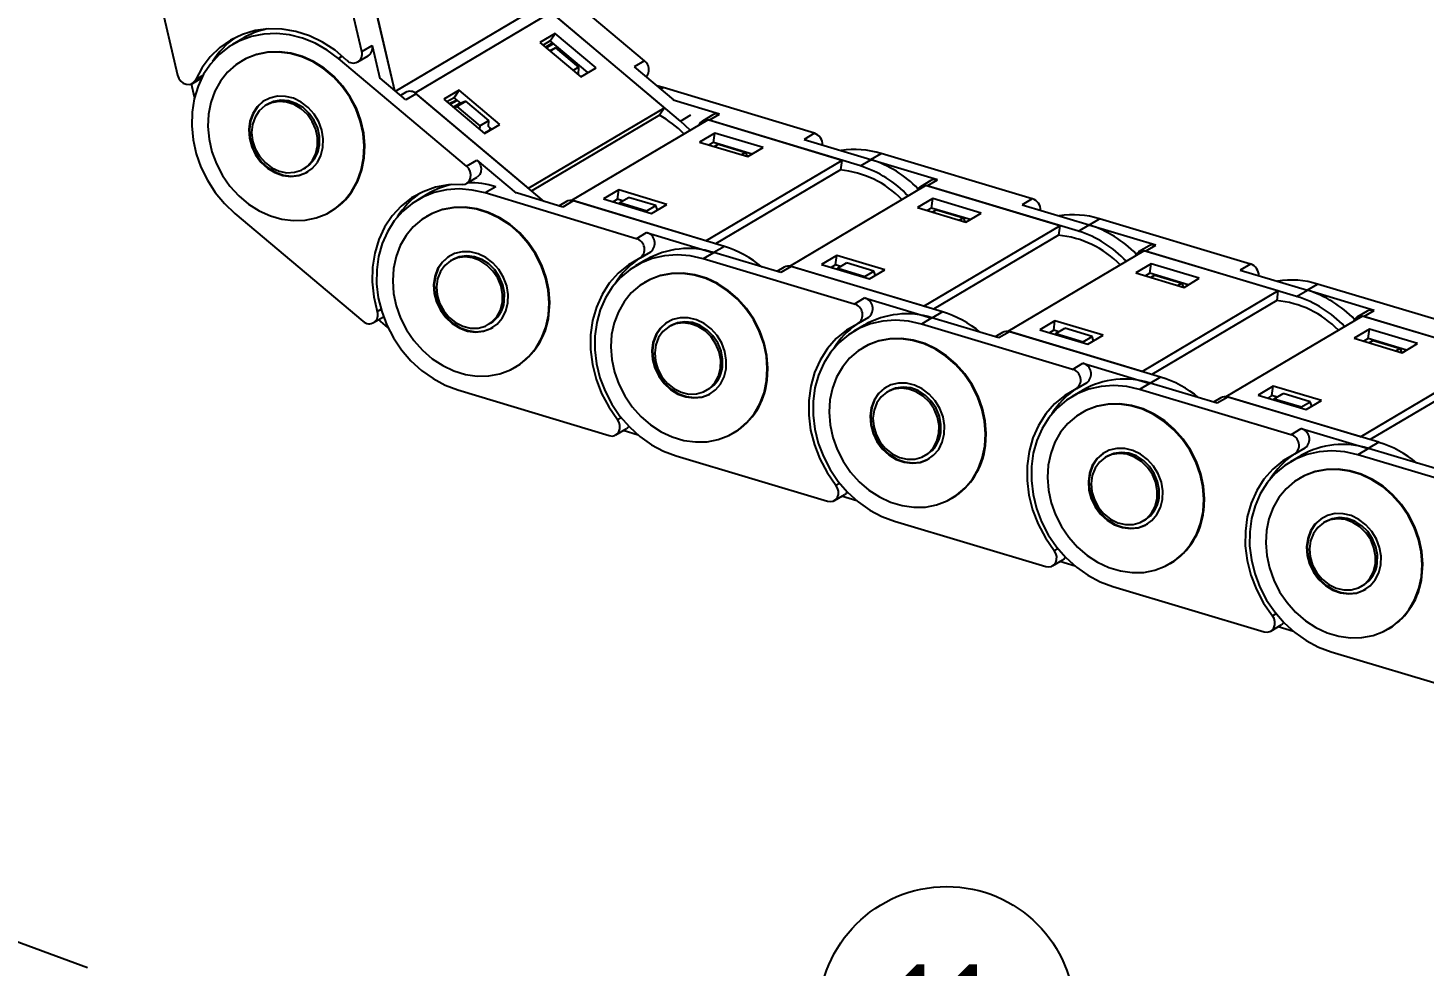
# Model space of a CAD drawing. Header units: millimetres. Extents: x 0 to 279, y 0 to 216.
# Drawn here: x 118.2 to 170.1, y 141.4 to 176.3 of the extents above; entities that cross this region are included whole.
import ezdxf

# ---------------------------------------------------------------- set-up
doc = ezdxf.new("R2010")
doc.units = ezdxf.units.MM
doc.layers.add('DIM', color=1, linetype='Continuous')
doc.styles.add('SLDTEXTSTYLE0', font='TXT', dxfattribs={"width": 0.75})

# ---------------------------------------------------------------- blocks, each defined once
blk = doc.blocks.new('SW_NOTE_5')
at = {"layer": 'DIM', "color": 0}
blk.add_circle((3.966, 2.624), 4.755, dxfattribs=at)
at = {"layer": 'DIM', "color": 0, "insert": (3.895, 4.487), "char_height": 3.5, "attachment_point": 2, "style": 'SLDTEXTSTYLE0'}
blk.add_mtext('11', dxfattribs=at)

msp = doc.modelspace()

# ---------------------------------------------------------------- linework, layer by layer
at = {"color": 7, "linetype": 'Continuous', "lineweight": 25}
for p, q in [((130.584, 175.386), (129.161, 181.466)), ((122.317, 180.581), (123.74, 174.501)), ((131.818, 173.927), (130.562, 179.291)), ((131.815, 173.93), (130.573, 179.232)), ((141.1, 175.041), (136.946, 178.535)), ((131.838, 173.91), (136.876, 176.891)), ((132.569, 173.855), (137.622, 176.844)), ((141.843, 173.294), (137.622, 176.844)), ((142.431, 172.803), (137.669, 176.808)), ((137.779, 176.06), (137.212, 175.725)), ((137.596, 175.786), (137.779, 176.06)), ((139.295, 174.785), (137.779, 176.06)), ((126.166, 175.875), (125.782, 175.648)), ((130.584, 175.386), (130.968, 175.613)), ((130.968, 175.613), (131.255, 174.388)), ((137.212, 175.725), (138.728, 174.45)), ((137.596, 175.786), (137.328, 175.627)), ((137.416, 175.553), (137.683, 175.712)), ((137.447, 175.527), (137.715, 175.685)), ((137.567, 175.426), (137.792, 175.52)), ((137.792, 175.52), (137.595, 175.403)), ((138.996, 174.608), (137.596, 175.786)), ((137.792, 175.52), (138.647, 174.8)), ((126.139, 175.045), (126.116, 175.032)), ((134.481, 171.124), (129.72, 175.129)), ((130.441, 174.997), (130.825, 175.224)), ((141.1, 175.041), (140.717, 174.814)), ((138.647, 174.8), (138.45, 174.683)), ((138.647, 174.8), (138.63, 174.532)), ((138.728, 174.45), (139.295, 174.785)), ((140.717, 174.814), (142.177, 173.585)), ((124.369, 173.685), (124.252, 174.183)), ((124.291, 174.202), (124.634, 174.405)), ((132.224, 173.586), (131.264, 174.393)), ((134.204, 173.944), (133.637, 173.609)), ((134.021, 173.67), (134.204, 173.944)), ((135.72, 172.67), (134.204, 173.944)), ((141.793, 174.044), (141.557, 174.107)), ((147.413, 172.347), (141.793, 174.044)), ((127.093, 173.432), (127.022, 173.389)), ((132.214, 173.868), (132.023, 173.755)), ((132.612, 173.816), (132.224, 173.586)), ((132.569, 173.855), (132.564, 173.851)), ((136.791, 170.304), (132.569, 173.855)), ((137.367, 169.816), (132.612, 173.816)), ((133.637, 173.609), (135.153, 172.334)), ((134.021, 173.67), (133.753, 173.512)), ((133.914, 173.481), (133.841, 173.438)), ((134.14, 173.57), (133.872, 173.411)), ((134.134, 173.575), (133.914, 173.481)), ((133.981, 173.32), (134.194, 173.446)), ((134.265, 173.465), (134.021, 173.67)), ((134.119, 173.346), (134.451, 173.543)), ((134.194, 173.446), (134.256, 173.472)), ((134.451, 173.543), (134.265, 173.465)), ((135.307, 172.823), (134.451, 173.543)), ((143.892, 173.059), (142.168, 173.58)), ((134.006, 173.299), (134.119, 173.346)), ((134.119, 173.346), (134.974, 172.627)), ((136.791, 170.304), (141.843, 173.294)), ((141.66, 173.02), (136.904, 170.206)), ((141.843, 173.294), (141.66, 173.02)), ((143.637, 173.033), (143.249, 172.803)), ((143.504, 172.829), (143.892, 173.059)), ((134.974, 172.627), (134.965, 172.492)), ((134.974, 172.627), (135.307, 172.823)), ((135.129, 172.354), (135.342, 172.481)), ((135.153, 172.334), (135.72, 172.67)), ((135.292, 172.601), (135.307, 172.823)), ((135.421, 172.493), (135.292, 172.601)), ((135.347, 172.554), (135.342, 172.481)), ((138.396, 169.855), (143.449, 172.844)), ((142.796, 172.458), (142.431, 172.803)), ((143.716, 172.357), (143.149, 172.021)), ((148.431, 171.339), (143.449, 172.844)), ((149.124, 171.132), (143.504, 172.829)), ((143.668, 172.008), (143.716, 172.357)), ((145.505, 171.816), (143.716, 172.357)), ((147.413, 172.347), (147.029, 172.12)), ((143.149, 172.021), (144.938, 171.481)), ((143.668, 172.008), (143.507, 171.913)), ((145.099, 171.576), (143.668, 172.008)), ((143.85, 171.943), (143.701, 171.855)), ((143.85, 171.943), (144.859, 171.638)), ((143.882, 171.933), (143.894, 171.94)), ((147.029, 172.12), (149.517, 171.368)), ((134.481, 171.124), (134.865, 171.351)), ((134.865, 171.351), (136.326, 170.123)), ((143.379, 168.35), (148.431, 171.339)), ((144.859, 171.638), (144.71, 171.55)), ((144.859, 171.638), (144.91, 171.489)), ((144.938, 171.481), (145.505, 171.816)), ((148.431, 171.339), (148.383, 170.991)), ((151.996, 170.619), (149.508, 171.363)), ((155.518, 169.915), (149.896, 171.597)), ((128.422, 171.023), (128.494, 171.065)), ((148.383, 170.991), (143.734, 168.24)), ((134.49, 170.488), (134.874, 170.715)), ((135.567, 170.36), (135.174, 170.128)), ((136.791, 170.304), (136.79, 170.302)), ((146.5, 167.414), (151.552, 170.404)), ((151.742, 170.592), (151.354, 170.362)), ((156.537, 168.913), (151.552, 170.404)), ((151.608, 170.389), (151.996, 170.619)), ((157.23, 168.708), (151.608, 170.389)), ((133.039, 170.094), (132.655, 169.867)), ((140.794, 168.43), (135.174, 170.128)), ((138.059, 169.607), (136.335, 170.128)), ((138.192, 169.811), (137.92, 169.649)), ((138.447, 169.837), (138.059, 169.607)), ((138.396, 169.855), (138.394, 169.849)), ((143.379, 168.35), (138.396, 169.855)), ((144.067, 168.14), (138.447, 169.837)), ((140.141, 170.241), (139.574, 169.906)), ((139.574, 169.906), (141.363, 169.365)), ((140.093, 169.893), (139.932, 169.798)), ((140.093, 169.893), (140.141, 170.241)), ((140.286, 169.834), (140.093, 169.893)), ((141.93, 169.701), (140.141, 170.241)), ((140.147, 169.733), (140.177, 169.769)), ((140.177, 169.769), (140.509, 169.966)), ((140.177, 169.769), (141.186, 169.464)), ((141.519, 169.661), (140.509, 169.966)), ((151.82, 169.918), (151.253, 169.583)), ((151.773, 169.569), (151.82, 169.918)), ((153.61, 169.383), (151.82, 169.918)), ((155.518, 169.915), (155.134, 169.688)), ((125.868, 169.367), (130.629, 165.362)), ((129.426, 169.438), (129.449, 169.451)), ((133.012, 169.264), (132.989, 169.251)), ((141.186, 169.464), (141.519, 169.661)), ((141.186, 169.464), (141.203, 169.414)), ((141.363, 169.365), (141.93, 169.701)), ((141.576, 169.491), (141.519, 169.661)), ((151.253, 169.583), (153.043, 169.047)), ((151.773, 169.569), (151.613, 169.475)), ((153.202, 169.142), (151.773, 169.569)), ((151.954, 169.505), (151.806, 169.417)), ((151.954, 169.505), (152.964, 169.203)), ((151.988, 169.495), (151.999, 169.502)), ((153.043, 169.047), (153.61, 169.383)), ((155.134, 169.688), (157.627, 168.943)), ((151.484, 165.923), (156.537, 168.913)), ((152.964, 169.203), (152.816, 169.115)), ((152.964, 169.203), (153.014, 169.056)), ((156.537, 168.913), (156.489, 168.564)), ((157.23, 168.708), (157.627, 168.943)), ((157.618, 168.937), (158.011, 169.17)), ((160.111, 168.192), (157.618, 168.937)), ((163.633, 167.488), (158.011, 169.17)), ((140.794, 168.43), (141.178, 168.657)), ((141.178, 168.657), (143.665, 167.906)), ((143.379, 168.35), (143.379, 168.348)), ((156.489, 168.564), (151.842, 165.814)), ((159.723, 167.962), (160.111, 168.192)), ((140.947, 167.715), (141.33, 167.942)), ((148.899, 165.999), (143.277, 167.68)), ((146.163, 167.167), (143.674, 167.911)), ((148.245, 167.803), (147.678, 167.467)), ((148.198, 167.454), (148.245, 167.803)), ((150.035, 167.267), (148.245, 167.803)), ((154.615, 164.987), (159.667, 167.977)), ((159.857, 168.165), (159.469, 167.935)), ((164.652, 166.486), (159.667, 167.977)), ((165.345, 166.28), (159.723, 167.962)), ((133.967, 167.651), (133.895, 167.609)), ((141.151, 167.644), (140.767, 167.417)), ((146.297, 167.37), (146.024, 167.209)), ((146.551, 167.397), (146.163, 167.167)), ((146.5, 167.414), (146.497, 167.409)), ((151.484, 165.923), (146.5, 167.414)), ((152.173, 165.715), (146.551, 167.397)), ((147.678, 167.467), (149.468, 166.932)), ((148.198, 167.454), (148.038, 167.36)), ((148.39, 167.396), (148.198, 167.454)), ((148.252, 167.296), (148.281, 167.332)), ((148.281, 167.332), (148.613, 167.528)), ((148.281, 167.332), (149.291, 167.03)), ((149.623, 167.226), (148.613, 167.528)), ((149.291, 167.03), (149.623, 167.226)), ((149.468, 166.932), (150.035, 167.267)), ((149.681, 167.058), (149.623, 167.226)), ((159.935, 167.491), (159.369, 167.156)), ((159.369, 167.156), (161.158, 166.62)), ((159.888, 167.142), (159.935, 167.491)), ((161.725, 166.956), (159.935, 167.491)), ((163.633, 167.488), (163.25, 167.261)), ((163.25, 167.261), (165.743, 166.515)), ((141.124, 166.814), (141.102, 166.801)), ((149.291, 167.03), (149.308, 166.98)), ((159.888, 167.142), (159.729, 167.048)), ((161.318, 166.715), (159.888, 167.142)), ((160.069, 167.078), (159.921, 166.99)), ((160.069, 167.078), (161.079, 166.776)), ((160.103, 167.068), (160.114, 167.074)), ((161.079, 166.776), (160.931, 166.688)), ((161.079, 166.776), (161.13, 166.629)), ((161.158, 166.62), (161.725, 166.956)), ((165.734, 166.51), (166.126, 166.743)), ((171.749, 165.061), (166.126, 166.743)), ((148.899, 165.999), (149.283, 166.226)), ((149.283, 166.226), (151.776, 165.48)), ((159.6, 163.496), (164.652, 166.486)), ((164.605, 166.137), (159.957, 163.387)), ((164.652, 166.486), (164.605, 166.137)), ((165.345, 166.28), (165.743, 166.515)), ((168.227, 165.765), (165.734, 166.51)), ((151.484, 165.923), (151.484, 165.921)), ((152.173, 165.715), (151.776, 165.48)), ((167.973, 165.738), (167.584, 165.508)), ((167.838, 165.535), (168.227, 165.765)), ((131.028, 165.31), (131.393, 165.526)), ((131.556, 165.132), (131.214, 165.42)), ((135.296, 165.242), (135.367, 165.284)), ((142.079, 165.2), (142.007, 165.158)), ((149.267, 165.217), (148.883, 164.989)), ((149.052, 165.284), (149.436, 165.511)), ((151.785, 165.486), (151.392, 165.253)), ((157.014, 163.572), (151.392, 165.253)), ((154.278, 164.74), (151.785, 165.486)), ((156.36, 165.375), (155.794, 165.04)), ((156.313, 165.027), (156.36, 165.375)), ((158.15, 164.84), (156.36, 165.375)), ((156.396, 164.904), (156.729, 165.101)), ((157.739, 164.799), (156.729, 165.101)), ((162.73, 162.56), (167.783, 165.549)), ((172.767, 164.059), (167.783, 165.549)), ((173.461, 163.853), (167.838, 165.535)), ((154.412, 164.943), (154.139, 164.781)), ((154.666, 164.97), (154.278, 164.74)), ((154.615, 164.987), (154.613, 164.981)), ((159.6, 163.496), (154.615, 164.987)), ((160.289, 163.288), (154.666, 164.97)), ((155.794, 165.04), (157.583, 164.505)), ((156.313, 165.027), (156.154, 164.932)), ((156.506, 164.969), (156.313, 165.027)), ((156.368, 164.868), (156.396, 164.904)), ((156.396, 164.904), (157.406, 164.602)), ((157.406, 164.602), (157.739, 164.799)), ((157.406, 164.602), (157.423, 164.553)), ((157.583, 164.505), (158.15, 164.84)), ((157.796, 164.631), (157.739, 164.799)), ((168.051, 165.064), (167.484, 164.728)), ((167.484, 164.728), (169.274, 164.193)), ((168.003, 164.715), (167.844, 164.621)), ((168.003, 164.715), (168.051, 165.064)), ((169.433, 164.287), (168.003, 164.715)), ((168.185, 164.651), (168.036, 164.563)), ((169.84, 164.529), (168.051, 165.064)), ((168.185, 164.651), (169.195, 164.349)), ((168.219, 164.641), (168.23, 164.647)), ((149.239, 164.387), (149.217, 164.374)), ((167.715, 161.069), (172.767, 164.059)), ((169.195, 164.349), (169.046, 164.261)), ((169.195, 164.349), (169.245, 164.202)), ((169.274, 164.193), (169.84, 164.529)), ((136.3, 163.657), (136.322, 163.67)), ((157.014, 163.572), (157.398, 163.799)), ((157.398, 163.799), (159.891, 163.053)), ((172.72, 163.71), (168.073, 160.96)), ((157.168, 162.856), (157.552, 163.084)), ((159.9, 163.058), (159.507, 162.826)), ((159.6, 163.496), (159.599, 163.494)), ((160.289, 163.288), (159.891, 163.053)), ((162.393, 162.313), (159.9, 163.058)), ((134.159, 162.807), (139.78, 161.11)), ((143.408, 162.792), (143.479, 162.834)), ((150.194, 162.773), (150.123, 162.731)), ((157.382, 162.789), (156.998, 162.562)), ((165.13, 161.144), (159.507, 162.826)), ((162.527, 162.516), (162.254, 162.354)), ((162.782, 162.543), (162.393, 162.313)), ((162.73, 162.56), (162.728, 162.554)), ((167.715, 161.069), (162.73, 162.56)), ((168.404, 160.861), (162.782, 162.543)), ((164.476, 162.948), (163.909, 162.613)), ((163.909, 162.613), (165.699, 162.078)), ((164.428, 162.6), (164.269, 162.505)), ((164.428, 162.6), (164.476, 162.948)), ((164.621, 162.542), (164.428, 162.6)), ((166.265, 162.413), (164.476, 162.948)), ((164.512, 162.477), (164.844, 162.674)), ((165.854, 162.372), (164.844, 162.674)), ((164.483, 162.441), (164.512, 162.477)), ((164.512, 162.477), (165.522, 162.175)), ((165.522, 162.175), (165.854, 162.372)), ((165.522, 162.175), (165.539, 162.125)), ((165.699, 162.078), (166.265, 162.413)), ((165.912, 162.204), (165.854, 162.372)), ((157.355, 161.96), (157.332, 161.947)), ((140.035, 161.136), (140.418, 161.363)), ((140.867, 161.124), (140.303, 161.295)), ((144.412, 161.207), (144.434, 161.22)), ((165.13, 161.144), (165.514, 161.372)), ((165.514, 161.372), (168.007, 160.626)), ((167.715, 161.069), (167.715, 161.067)), ((151.523, 160.364), (151.595, 160.407)), ((165.283, 160.429), (165.667, 160.656)), ((168.016, 160.631), (167.623, 160.399)), ((168.404, 160.861), (168.007, 160.626)), ((170.509, 159.886), (168.016, 160.631)), ((142.281, 160.354), (147.903, 158.672)), ((158.309, 160.346), (158.238, 160.304)), ((165.497, 160.362), (165.113, 160.135)), ((173.245, 158.717), (167.623, 160.399)), ((165.47, 159.533), (165.448, 159.519)), ((148.158, 158.699), (148.541, 158.926)), ((148.993, 158.689), (148.426, 158.858)), ((152.527, 158.78), (152.549, 158.793)), ((150.396, 157.927), (156.019, 156.245)), ((159.638, 157.937), (159.71, 157.979)), ((166.425, 157.919), (166.353, 157.877)), ((156.273, 156.272), (156.657, 156.499)), ((157.108, 156.261), (156.541, 156.431)), ((160.642, 156.353), (160.665, 156.366)), ((158.512, 155.5), (164.134, 153.818)), ((167.754, 155.51), (167.825, 155.552)), ((164.388, 153.845), (164.772, 154.072)), ((165.223, 153.834), (164.657, 154.004)), ((168.758, 153.925), (168.78, 153.939)), ((166.627, 153.072), (172.249, 151.391)), ((120.39, 141.334), (115.325, 143.187))]:
    msp.add_line(p, q, dxfattribs=at)
at = {"color": 8, "linetype": 'Continuous', "lineweight": 25}
for p, q in [((129.862, 175.214), (129.72, 175.129)), ((124.414, 174.343), (124.686, 174.504)), ((141.698, 173.988), (141.793, 174.044)), ((142.431, 172.803), (142.819, 173.033)), ((149.124, 171.132), (149.513, 171.362)), ((149.512, 171.37), (149.896, 171.597)), ((143.661, 167.907), (143.277, 167.68)), ((144.067, 168.14), (143.679, 167.91)), ((131.164, 165.726), (131.302, 165.808)), ((140.091, 161.704), (140.225, 161.784)), ((148.214, 159.268), (148.348, 159.348)), ((156.329, 156.841), (156.463, 156.92)), ((164.444, 154.414), (164.578, 154.493))]:
    msp.add_line(p, q, dxfattribs=at)
at = {"color": 7, "linetype": 'Continuous', "lineweight": 25, "flags": 128}
for points in [[(129.72, 175.129), (129.298, 175.442), (128.849, 175.695), (128.379, 175.884), (127.899, 176.005), (127.417, 176.056), (126.942, 176.036), (126.483, 175.946), (126.048, 175.787), (125.646, 175.562), (125.284, 175.275), (124.968, 174.932), (124.705, 174.539), (124.5, 174.103), (124.356, 173.632), (124.276, 173.136), (124.262, 172.623), (124.313, 172.104), (124.429, 171.586), (124.608, 171.082), (124.846, 170.599), (125.139, 170.147), (125.482, 169.733), (125.868, 169.367)], [(130.022, 175.068), (129.593, 175.43), (129.13, 175.73), (128.642, 175.964), (128.137, 176.127), (127.625, 176.215), (127.117, 176.227), (126.622, 176.163), (126.149, 176.024), (125.708, 175.813), (125.306, 175.533), (124.953, 175.19), (124.653, 174.791), (124.414, 174.343)], [(130.21, 170.184), (130.419, 170.56), (130.569, 170.974), (130.656, 171.416), (130.679, 171.876), (130.637, 172.344), (130.531, 172.809), (130.363, 173.262), (130.137, 173.692), (129.859, 174.09), (129.534, 174.446), (129.169, 174.752), (128.774, 175.002), (128.356, 175.191), (127.924, 175.313), (127.49, 175.367), (127.062, 175.351), (126.649, 175.265), (126.262, 175.111), (125.908, 174.894), (125.596, 174.616), (125.333, 174.286), (125.124, 173.91), (124.974, 173.496), (124.887, 173.054), (124.864, 172.594), (124.906, 172.126), (125.012, 171.66), (125.18, 171.208), (125.405, 170.778), (125.684, 170.38), (126.009, 170.024), (126.373, 169.718), (126.769, 169.468), (127.187, 169.279), (127.618, 169.157), (128.053, 169.103), (128.481, 169.119), (128.893, 169.205), (129.281, 169.359), (129.635, 169.576), (129.947, 169.854), (130.21, 170.184)], [(130.232, 170.197), (130.441, 170.573), (130.591, 170.987), (130.678, 171.429), (130.701, 171.889), (130.659, 172.357), (130.553, 172.823), (130.385, 173.276), (130.16, 173.705), (129.881, 174.103), (129.556, 174.459), (129.192, 174.765), (128.796, 175.016), (128.378, 175.204), (127.947, 175.327), (127.512, 175.38), (127.084, 175.364), (126.671, 175.278), (126.284, 175.125), (126.139, 175.045)], [(123.74, 174.501), (123.784, 174.387), (123.857, 174.288), (123.951, 174.213), (124.058, 174.17), (124.168, 174.162), (124.27, 174.191), (124.355, 174.253), (124.414, 174.343)], [(128.934, 171.257), (129.07, 171.523), (129.144, 171.822), (129.155, 172.14), (129.1, 172.463), (128.984, 172.776), (128.811, 173.063), (128.589, 173.311), (128.329, 173.509), (128.043, 173.647), (127.744, 173.72), (127.447, 173.723), (127.164, 173.656), (126.911, 173.523), (126.697, 173.33), (126.533, 173.085), (126.428, 172.801), (126.385, 172.49), (126.407, 172.168), (126.493, 171.848), (126.639, 171.547), (126.837, 171.278), (127.08, 171.053), (127.354, 170.884), (127.648, 170.778), (127.948, 170.74), (128.24, 170.772), (128.51, 170.872), (128.745, 171.037), (128.934, 171.257)], [(127.004, 173.582), (126.933, 173.536), (126.719, 173.343), (126.556, 173.098), (126.45, 172.814), (126.407, 172.503), (126.43, 172.181), (126.515, 171.861), (126.661, 171.56), (126.86, 171.291), (127.102, 171.066), (127.377, 170.897), (127.671, 170.791), (127.971, 170.753), (128.262, 170.785), (128.532, 170.886), (128.583, 170.914)], [(128.754, 171.338), (128.881, 171.593), (128.945, 171.881), (128.944, 172.186), (128.876, 172.492), (128.747, 172.783), (128.562, 173.043), (128.332, 173.258), (128.069, 173.416), (127.787, 173.508), (127.502, 173.531), (127.229, 173.482), (126.982, 173.364), (126.775, 173.184), (126.62, 172.951), (126.523, 172.678), (126.492, 172.38), (126.527, 172.072), (126.626, 171.771), (126.784, 171.494), (126.993, 171.255), (127.241, 171.068), (127.515, 170.941), (127.801, 170.883), (128.082, 170.897), (128.343, 170.98), (128.572, 171.13), (128.754, 171.338)], [(128.825, 171.38), (128.952, 171.635), (129.017, 171.923), (129.015, 172.228), (128.948, 172.534), (128.818, 172.825), (128.633, 173.085), (128.403, 173.3), (128.14, 173.458), (127.858, 173.551), (127.573, 173.573), (127.3, 173.524), (127.093, 173.432)], [(128.494, 171.065), (128.643, 171.173), (128.825, 171.38)], [(134.865, 171.351), (134.947, 171.261), (135.003, 171.151), (135.027, 171.033), (135.018, 170.917), (134.975, 170.815), (134.904, 170.736), (134.874, 170.715)], [(134.32, 170.447), (134.427, 170.46), (134.52, 170.509), (134.592, 170.588), (134.634, 170.69), (134.644, 170.806), (134.619, 170.924), (134.564, 171.034), (134.481, 171.124)], [(134.32, 170.447), (133.815, 170.433), (133.327, 170.342), (132.864, 170.177), (132.436, 169.942), (132.05, 169.639), (131.715, 169.276), (131.436, 168.859), (131.219, 168.396), (131.068, 167.896), (130.986, 167.369), (130.975, 166.825), (131.035, 166.273), (131.164, 165.726)], [(135.174, 170.128), (134.693, 170.238), (134.212, 170.277), (133.739, 170.246), (133.283, 170.144), (132.853, 169.974), (132.457, 169.738), (132.102, 169.441), (131.794, 169.09), (131.541, 168.689), (131.345, 168.247), (131.211, 167.771), (131.142, 167.272), (131.139, 166.757), (131.201, 166.237), (131.327, 165.722), (131.516, 165.22), (131.764, 164.741), (132.066, 164.295), (132.416, 163.889), (132.808, 163.531), (133.235, 163.228), (133.688, 162.985), (134.159, 162.807)], [(137.523, 165.585), (137.553, 166.043), (137.518, 166.511), (137.419, 166.978), (137.258, 167.432), (137.038, 167.865), (136.765, 168.267), (136.445, 168.628), (136.085, 168.94), (135.692, 169.197), (135.276, 169.392), (134.846, 169.522), (134.411, 169.584), (133.982, 169.575), (133.567, 169.497), (133.176, 169.351), (132.819, 169.14), (132.502, 168.869), (132.232, 168.544), (132.017, 168.173), (131.861, 167.763), (131.766, 167.324), (131.736, 166.865), (131.771, 166.397), (131.87, 165.931), (132.031, 165.476), (132.251, 165.043), (132.524, 164.642), (132.844, 164.281), (133.204, 163.968), (133.597, 163.712), (134.013, 163.516), (134.443, 163.386), (134.878, 163.325), (135.307, 163.333), (135.722, 163.411), (136.113, 163.558), (136.47, 163.768), (136.787, 164.039), (137.057, 164.364), (137.272, 164.736), (137.428, 165.146), (137.523, 165.585)], [(137.545, 165.598), (137.575, 166.057), (137.54, 166.524), (137.441, 166.991), (137.28, 167.446), (137.061, 167.879), (136.788, 168.28), (136.467, 168.641), (136.107, 168.953), (135.714, 169.21), (135.298, 169.406), (134.868, 169.536), (134.433, 169.597), (134.004, 169.589), (133.589, 169.51), (133.199, 169.364), (133.012, 169.264)], [(136.017, 166.04), (136.028, 166.358), (135.974, 166.681), (135.858, 166.993), (135.685, 167.281), (135.463, 167.529), (135.204, 167.727), (134.918, 167.866), (134.619, 167.939), (134.321, 167.942), (134.039, 167.876), (133.785, 167.743), (133.571, 167.55), (133.407, 167.306), (133.301, 167.022), (133.258, 166.711), (133.28, 166.389), (133.366, 166.069), (133.511, 165.767), (133.709, 165.498), (133.951, 165.273), (134.226, 165.104), (134.52, 164.998), (134.82, 164.959), (135.112, 164.991), (135.381, 165.091), (135.617, 165.255), (135.807, 165.475), (135.942, 165.741), (136.017, 166.04)], [(133.877, 167.801), (133.807, 167.756), (133.593, 167.563), (133.43, 167.319), (133.324, 167.035), (133.281, 166.724), (133.302, 166.402), (133.388, 166.082), (133.533, 165.781), (133.732, 165.511), (133.974, 165.287), (134.248, 165.117), (134.542, 165.011), (134.842, 164.973), (135.134, 165.004), (135.404, 165.104), (135.456, 165.133)], [(135.813, 166.057), (135.821, 166.361), (135.763, 166.668), (135.642, 166.962), (135.464, 167.228), (135.24, 167.449), (134.981, 167.616), (134.701, 167.719), (134.415, 167.751), (134.14, 167.713), (133.888, 167.604), (133.675, 167.433), (133.512, 167.207), (133.406, 166.938), (133.365, 166.643), (133.391, 166.335), (133.481, 166.032), (133.631, 165.751), (133.834, 165.506), (134.077, 165.31), (134.348, 165.175), (134.633, 165.107), (134.916, 165.11), (135.181, 165.184), (135.415, 165.324), (135.604, 165.525), (135.74, 165.773), (135.813, 166.057)], [(135.885, 166.1), (135.892, 166.403), (135.834, 166.711), (135.713, 167.005), (135.536, 167.27), (135.311, 167.492), (135.052, 167.658), (134.772, 167.761), (134.487, 167.794), (134.211, 167.755), (133.967, 167.651)], [(140.923, 167.703), (140.499, 167.458), (140.119, 167.148), (139.79, 166.778), (139.519, 166.356), (139.31, 165.888), (139.167, 165.384), (139.093, 164.854), (139.091, 164.309), (139.159, 163.757), (139.296, 163.211), (139.5, 162.68), (139.767, 162.174), (140.091, 161.704)], [(143.277, 167.68), (142.796, 167.789), (142.314, 167.827), (141.841, 167.794), (141.386, 167.691), (140.957, 167.519), (140.561, 167.282), (140.207, 166.985), (139.901, 166.632), (139.648, 166.23), (139.454, 165.787), (139.322, 165.311), (139.254, 164.811), (139.251, 164.297), (139.315, 163.777), (139.443, 163.261), (139.633, 162.76), (139.882, 162.282), (140.184, 161.836), (140.535, 161.431), (140.928, 161.074), (141.355, 160.772), (141.809, 160.531), (142.281, 160.354)], [(145.636, 163.143), (145.665, 163.602), (145.629, 164.069), (145.529, 164.536), (145.366, 164.99), (145.146, 165.423), (144.872, 165.823), (144.551, 166.184), (144.19, 166.495), (143.797, 166.751), (143.38, 166.945), (142.95, 167.074), (142.515, 167.134), (142.086, 167.124), (141.672, 167.045), (141.282, 166.897), (140.925, 166.685), (140.608, 166.413), (140.34, 166.088), (140.126, 165.715), (139.971, 165.305), (139.877, 164.865), (139.848, 164.406), (139.885, 163.938), (139.985, 163.472), (140.147, 163.018), (140.367, 162.585), (140.641, 162.184), (140.962, 161.824), (141.323, 161.513), (141.717, 161.257), (142.133, 161.063), (142.563, 160.934), (142.998, 160.874), (143.427, 160.884), (143.842, 160.963), (144.232, 161.111), (144.589, 161.323), (144.905, 161.595), (145.173, 161.92), (145.387, 162.293), (145.543, 162.703), (145.636, 163.143)], [(145.658, 163.156), (145.687, 163.615), (145.651, 164.083), (145.551, 164.549), (145.389, 165.003), (145.168, 165.436), (144.894, 165.837), (144.573, 166.197), (144.212, 166.508), (143.819, 166.764), (143.403, 166.958), (142.972, 167.087), (142.538, 167.147), (142.108, 167.137), (141.694, 167.058), (141.304, 166.91), (141.124, 166.814)], [(144.13, 163.593), (144.14, 163.912), (144.085, 164.235), (143.968, 164.547), (143.795, 164.834), (143.573, 165.082), (143.312, 165.279), (143.026, 165.417), (142.727, 165.489), (142.43, 165.491), (142.148, 165.424), (141.894, 165.291), (141.681, 165.097), (141.518, 164.852), (141.413, 164.568), (141.37, 164.257), (141.393, 163.934), (141.479, 163.615), (141.625, 163.314), (141.824, 163.045), (142.067, 162.821), (142.342, 162.652), (142.636, 162.546), (142.936, 162.509), (143.227, 162.542), (143.497, 162.642), (143.732, 162.807), (143.921, 163.028), (144.056, 163.294), (144.13, 163.593)], [(141.99, 165.351), (141.916, 165.304), (141.703, 165.11), (141.54, 164.865), (141.435, 164.581), (141.393, 164.27), (141.415, 163.947), (141.502, 163.628), (141.648, 163.327), (141.847, 163.058), (142.089, 162.834), (142.364, 162.665), (142.658, 162.56), (142.958, 162.522), (143.25, 162.555), (143.519, 162.656), (143.568, 162.683)], [(143.926, 163.611), (143.933, 163.914), (143.874, 164.222), (143.752, 164.515), (143.574, 164.78), (143.349, 165.001), (143.09, 165.167), (142.81, 165.269), (142.524, 165.301), (142.249, 165.261), (141.998, 165.152), (141.785, 164.98), (141.622, 164.753), (141.518, 164.485), (141.478, 164.189), (141.504, 163.881), (141.595, 163.579), (141.746, 163.297), (141.948, 163.053), (142.192, 162.858), (142.464, 162.723), (142.748, 162.656), (143.031, 162.66), (143.296, 162.734), (143.529, 162.876), (143.718, 163.077), (143.853, 163.326), (143.926, 163.611)], [(143.997, 163.653), (144.004, 163.957), (143.945, 164.264), (143.824, 164.558), (143.645, 164.822), (143.421, 165.044), (143.161, 165.21), (142.881, 165.311), (142.596, 165.343), (142.32, 165.304), (142.079, 165.2)], [(149.029, 165.271), (148.607, 165.026), (148.228, 164.715), (147.9, 164.343), (147.629, 163.92), (147.421, 163.451), (147.28, 162.947), (147.208, 162.417), (147.207, 161.871), (147.276, 161.319), (147.415, 160.773), (147.62, 160.242), (147.888, 159.738), (148.214, 159.268)], [(151.392, 165.253), (150.911, 165.362), (150.43, 165.4), (149.957, 165.367), (149.501, 165.264), (149.072, 165.092), (148.677, 164.855), (148.322, 164.558), (148.016, 164.205), (147.764, 163.803), (147.569, 163.36), (147.437, 162.884), (147.369, 162.384), (147.367, 161.869), (147.43, 161.349), (147.558, 160.834), (147.748, 160.333), (147.997, 159.855), (148.3, 159.409), (148.651, 159.004), (149.044, 158.647), (149.471, 158.345), (149.925, 158.103), (150.396, 157.927)], [(153.751, 160.716), (153.78, 161.174), (153.744, 161.642), (153.644, 162.109), (153.482, 162.563), (153.261, 162.996), (152.987, 163.396), (152.666, 163.756), (152.305, 164.068), (151.912, 164.324), (151.496, 164.518), (151.065, 164.647), (150.631, 164.707), (150.201, 164.697), (149.787, 164.618), (149.397, 164.47), (149.04, 164.258), (148.724, 163.986), (148.456, 163.66), (148.241, 163.288), (148.086, 162.878), (147.993, 162.438), (147.964, 161.979), (148, 161.511), (148.1, 161.045), (148.262, 160.59), (148.483, 160.158), (148.757, 159.757), (149.078, 159.397), (149.439, 159.086), (149.832, 158.83), (150.248, 158.636), (150.679, 158.507), (151.113, 158.447), (151.543, 158.456), (151.957, 158.536), (152.347, 158.683), (152.704, 158.895), (153.02, 159.167), (153.288, 159.493), (153.503, 159.865), (153.658, 160.276), (153.751, 160.716)], [(153.774, 160.729), (153.803, 161.188), (153.766, 161.655), (153.666, 162.122), (153.504, 162.576), (153.284, 163.009), (153.01, 163.409), (152.689, 163.77), (152.328, 164.081), (151.934, 164.337), (151.518, 164.531), (151.088, 164.66), (150.653, 164.72), (150.224, 164.71), (149.809, 164.631), (149.419, 164.483), (149.239, 164.387)], [(152.245, 161.166), (152.255, 161.485), (152.2, 161.808), (152.083, 162.12), (151.91, 162.406), (151.688, 162.654), (151.428, 162.852), (151.141, 162.99), (150.843, 163.062), (150.545, 163.064), (150.263, 162.997), (150.009, 162.863), (149.796, 162.67), (149.633, 162.425), (149.528, 162.14), (149.486, 161.83), (149.508, 161.507), (149.595, 161.188), (149.741, 160.886), (149.94, 160.617), (150.182, 160.393), (150.457, 160.225), (150.751, 160.119), (151.051, 160.082), (151.343, 160.114), (151.612, 160.215), (151.847, 160.38), (152.036, 160.6), (152.171, 160.867), (152.245, 161.166)], [(150.105, 162.924), (150.032, 162.877), (149.818, 162.683), (149.655, 162.438), (149.55, 162.154), (149.508, 161.843), (149.531, 161.52), (149.617, 161.201), (149.763, 160.9), (149.962, 160.631), (150.205, 160.407), (150.479, 160.238), (150.774, 160.132), (151.073, 160.095), (151.365, 160.128), (151.634, 160.229), (151.684, 160.256)], [(152.041, 161.183), (152.048, 161.487), (151.989, 161.794), (151.867, 162.088), (151.689, 162.353), (151.465, 162.574), (151.205, 162.74), (150.925, 162.842), (150.64, 162.874), (150.364, 162.834), (150.113, 162.725), (149.9, 162.553), (149.737, 162.326), (149.633, 162.058), (149.593, 161.762), (149.619, 161.454), (149.71, 161.151), (149.861, 160.87), (150.064, 160.626), (150.308, 160.431), (150.579, 160.296), (150.864, 160.229), (151.146, 160.233), (151.411, 160.307), (151.645, 160.449), (151.834, 160.65), (151.968, 160.899), (152.041, 161.183)], [(152.113, 161.226), (152.12, 161.53), (152.061, 161.837), (151.939, 162.131), (151.761, 162.395), (151.536, 162.617), (151.277, 162.782), (150.996, 162.884), (150.711, 162.916), (150.435, 162.876), (150.194, 162.773)], [(157.145, 162.844), (156.722, 162.599), (156.343, 162.287), (156.015, 161.916), (155.745, 161.492), (155.537, 161.024), (155.395, 160.52), (155.323, 159.989), (155.322, 159.443), (155.391, 158.892), (155.53, 158.346), (155.735, 157.815), (156.003, 157.31), (156.329, 156.841)], [(159.507, 162.826), (159.026, 162.934), (158.545, 162.973), (158.072, 162.94), (157.617, 162.837), (157.187, 162.665), (156.792, 162.428), (156.438, 162.13), (156.132, 161.777), (155.879, 161.376), (155.685, 160.933), (155.552, 160.457), (155.484, 159.957), (155.482, 159.442), (155.545, 158.922), (155.673, 158.407), (155.864, 157.905), (156.112, 157.427), (156.415, 156.982), (156.766, 156.577), (157.159, 156.22), (157.586, 155.918), (158.04, 155.676), (158.512, 155.5)], [(161.867, 158.288), (161.896, 158.747), (161.86, 159.215), (161.759, 159.681), (161.597, 160.136), (161.377, 160.568), (161.103, 160.969), (160.782, 161.329), (160.421, 161.641), (160.027, 161.896), (159.611, 162.091), (159.181, 162.22), (158.746, 162.28), (158.317, 162.27), (157.902, 162.19), (157.512, 162.043), (157.155, 161.831), (156.839, 161.559), (156.571, 161.233), (156.357, 160.861), (156.201, 160.45), (156.108, 160.011), (156.079, 159.552), (156.115, 159.084), (156.215, 158.618), (156.378, 158.163), (156.598, 157.731), (156.872, 157.33), (157.193, 156.97), (157.554, 156.659), (157.947, 156.403), (158.364, 156.208), (158.794, 156.08), (159.229, 156.02), (159.658, 156.029), (160.072, 156.109), (160.462, 156.256), (160.819, 156.468), (161.136, 156.74), (161.404, 157.066), (161.618, 157.438), (161.773, 157.849), (161.867, 158.288)], [(161.889, 158.302), (161.918, 158.76), (161.882, 159.228), (161.782, 159.695), (161.619, 160.149), (161.399, 160.582), (161.125, 160.982), (160.804, 161.342), (160.443, 161.654), (160.05, 161.91), (159.633, 162.104), (159.203, 162.233), (158.768, 162.293), (158.339, 162.283), (157.925, 162.204), (157.535, 162.056), (157.355, 161.96)], [(139.78, 161.11), (139.89, 161.095), (139.994, 161.116), (140.083, 161.172), (140.149, 161.257), (140.184, 161.364), (140.185, 161.481), (140.154, 161.598), (140.091, 161.704)], [(140.514, 161.453), (140.467, 161.399), (140.418, 161.363)], [(160.361, 158.739), (160.37, 159.058), (160.316, 159.38), (160.199, 159.693), (160.025, 159.979), (159.803, 160.227), (159.543, 160.425), (159.257, 160.563), (158.958, 160.635), (158.661, 160.637), (158.378, 160.57), (158.125, 160.436), (157.911, 160.243), (157.748, 159.998), (157.643, 159.713), (157.601, 159.402), (157.624, 159.08), (157.71, 158.76), (157.856, 158.459), (158.055, 158.19), (158.298, 157.966), (158.572, 157.798), (158.867, 157.692), (159.166, 157.655), (159.458, 157.687), (159.727, 157.788), (159.962, 157.953), (160.152, 158.173), (160.286, 158.439), (160.361, 158.739)], [(158.22, 160.497), (158.147, 160.45), (157.934, 160.256), (157.771, 160.011), (157.666, 159.727), (157.623, 159.416), (157.646, 159.093), (157.732, 158.774), (157.878, 158.472), (158.077, 158.204), (158.32, 157.979), (158.595, 157.811), (158.889, 157.705), (159.189, 157.668), (159.48, 157.7), (159.75, 157.801), (159.799, 157.829)], [(160.156, 158.756), (160.164, 159.06), (160.105, 159.367), (159.983, 159.661), (159.805, 159.926), (159.58, 160.147), (159.32, 160.313), (159.04, 160.415), (158.755, 160.447), (158.479, 160.407), (158.228, 160.298), (158.016, 160.126), (157.853, 159.899), (157.748, 159.63), (157.708, 159.334), (157.734, 159.027), (157.825, 158.724), (157.976, 158.443), (158.179, 158.198), (158.423, 158.003), (158.694, 157.869), (158.979, 157.802), (159.262, 157.805), (159.527, 157.88), (159.76, 158.022), (159.949, 158.223), (160.084, 158.472), (160.156, 158.756)], [(160.228, 158.798), (160.235, 159.102), (160.176, 159.41), (160.054, 159.703), (159.876, 159.968), (159.651, 160.189), (159.392, 160.355), (159.112, 160.457), (158.826, 160.489), (158.551, 160.449), (158.309, 160.346)], [(165.26, 160.417), (164.837, 160.172), (164.458, 159.86), (164.13, 159.489), (163.86, 159.065), (163.652, 158.597), (163.511, 158.092), (163.439, 157.562), (163.437, 157.016), (163.507, 156.465), (163.645, 155.919), (163.85, 155.388), (164.119, 154.883), (164.444, 154.414)], [(167.623, 160.399), (167.142, 160.507), (166.66, 160.545), (166.187, 160.513), (165.732, 160.409), (165.303, 160.238), (164.907, 160.001), (164.553, 159.703), (164.247, 159.35), (163.994, 158.949), (163.8, 158.506), (163.668, 158.03), (163.6, 157.53), (163.597, 157.015), (163.661, 156.495), (163.789, 155.98), (163.979, 155.478), (164.228, 155), (164.53, 154.555), (164.881, 154.15), (165.274, 153.793), (165.701, 153.491), (166.155, 153.249), (166.627, 153.072)], [(169.982, 155.861), (170.011, 156.32), (169.975, 156.788), (169.875, 157.254), (169.712, 157.709), (169.492, 158.141), (169.218, 158.542), (168.897, 158.902), (168.536, 159.213), (168.143, 159.469), (167.726, 159.664), (167.296, 159.792), (166.861, 159.852), (166.432, 159.843), (166.018, 159.763), (165.628, 159.616), (165.271, 159.404), (164.954, 159.132), (164.686, 158.806), (164.472, 158.434), (164.317, 158.023), (164.223, 157.584), (164.194, 157.125), (164.231, 156.657), (164.331, 156.191), (164.493, 155.736), (164.713, 155.304), (164.987, 154.903), (165.308, 154.543), (165.669, 154.231), (166.063, 153.976), (166.479, 153.781), (166.909, 153.653), (167.344, 153.592), (167.773, 153.602), (168.188, 153.682), (168.578, 153.829), (168.935, 154.041), (169.251, 154.313), (169.519, 154.639), (169.733, 155.011), (169.889, 155.422), (169.982, 155.861)], [(170.004, 155.874), (170.033, 156.333), (169.997, 156.801), (169.897, 157.267), (169.735, 157.722), (169.514, 158.154), (169.24, 158.555), (168.919, 158.915), (168.558, 159.227), (168.165, 159.482), (167.749, 159.677), (167.318, 159.806), (166.884, 159.866), (166.454, 159.856), (166.04, 159.776), (165.65, 159.629), (165.47, 159.533)], [(147.903, 158.672), (148.014, 158.658), (148.118, 158.68), (148.207, 158.736), (148.272, 158.821), (148.307, 158.928), (148.308, 159.045), (148.276, 159.162), (148.214, 159.268)], [(148.637, 159.018), (148.591, 158.963), (148.541, 158.926)], [(168.476, 156.312), (168.486, 156.63), (168.431, 156.953), (168.314, 157.265), (168.141, 157.552), (167.919, 157.8), (167.658, 157.998), (167.372, 158.136), (167.073, 158.207), (166.776, 158.21), (166.494, 158.143), (166.24, 158.009), (166.027, 157.815), (165.864, 157.571), (165.759, 157.286), (165.716, 156.975), (165.739, 156.653), (165.825, 156.333), (165.971, 156.032), (166.17, 155.763), (166.413, 155.539), (166.688, 155.37), (166.982, 155.265), (167.282, 155.228), (167.573, 155.26), (167.843, 155.361), (168.078, 155.526), (168.267, 155.746), (168.402, 156.012), (168.476, 156.312)], [(166.336, 158.07), (166.262, 158.022), (166.049, 157.829), (165.886, 157.584), (165.781, 157.299), (165.739, 156.989), (165.761, 156.666), (165.848, 156.346), (165.994, 156.045), (166.193, 155.776), (166.435, 155.552), (166.71, 155.384), (167.004, 155.278), (167.304, 155.241), (167.596, 155.273), (167.865, 155.374), (167.914, 155.402)], [(168.272, 156.329), (168.279, 156.633), (168.22, 156.94), (168.098, 157.234), (167.92, 157.499), (167.695, 157.72), (167.436, 157.886), (167.156, 157.988), (166.87, 158.019), (166.595, 157.98), (166.344, 157.871), (166.131, 157.698), (165.968, 157.472), (165.864, 157.203), (165.824, 156.907), (165.85, 156.6), (165.941, 156.297), (166.092, 156.016), (166.294, 155.771), (166.538, 155.576), (166.81, 155.442), (167.094, 155.374), (167.377, 155.378), (167.642, 155.453), (167.875, 155.595), (168.064, 155.796), (168.199, 156.045), (168.272, 156.329)], [(168.343, 156.371), (168.35, 156.675), (168.291, 156.982), (168.17, 157.276), (167.991, 157.541), (167.767, 157.762), (167.507, 157.928), (167.227, 158.03), (166.942, 158.062), (166.666, 158.022), (166.425, 157.919)], [(156.019, 156.245), (156.129, 156.231), (156.233, 156.252), (156.322, 156.309), (156.387, 156.394), (156.422, 156.501), (156.424, 156.618), (156.391, 156.735), (156.329, 156.841)], [(156.753, 156.59), (156.706, 156.536), (156.657, 156.499)], [(164.134, 153.818), (164.244, 153.803), (164.349, 153.825), (164.438, 153.882), (164.503, 153.967), (164.537, 154.073), (164.539, 154.191), (164.507, 154.308), (164.444, 154.414)], [(164.868, 154.163), (164.821, 154.109), (164.772, 154.072)]]:
    msp.add_lwpolyline(points, dxfattribs=at)
at = {"color": 7, "linetype": 'Continuous', "lineweight": 25}
for centre, radius, start, end in [((127.663, 173.359), 2.928, 101.8888, 120.5522), ((127.684, 173.345), 3.131, 125.0272, 147.8478), ((130.633, 175.516), 0.349, 303.4422, 16.2426), ((130.27, 175.285), 0.33, 221.158, 17.811), ((140.857, 174.715), 0.407, 317.8968, 53.2254), ((132.376, 173.563), 0.346, 46.9358, 118.0638), ((139.74, 169.555), 3.954, 44.4013, 61.0697), ((143.794, 172.76), 0.314, 71.8425, 119.9826), ((143.407, 172.538), 0.307, 71.5318, 158.5726), ((147.273, 171.923), 0.447, 358.5304, 71.7107), ((148.925, 168.455), 3.288, 72.8329, 99.0194), ((148.272, 167.407), 4.152, 43.8505, 72.4903), ((148.043, 167.36), 3.639, 43.8445, 84.8307), ((147.885, 167.187), 4.135, 43.1954, 72.5602), ((134.535, 167.581), 2.924, 101.8781, 120.5629), ((134.572, 167.124), 3.385, 72.9166, 90.7957), ((151.511, 170.097), 0.307, 71.7037, 158.3939), ((151.899, 170.32), 0.314, 72.0064, 119.9927), ((128.208, 171.539), 2.429, 300.7251, 326.4604), ((134.551, 167.569), 3.124, 124.9999, 147.8752), ((138.349, 169.538), 0.314, 71.8425, 119.9826), ((155.379, 169.491), 0.447, 358.7898, 71.8476), ((157.041, 166.029), 3.288, 72.8305, 99.1495), ((156.389, 164.982), 4.149, 43.844, 72.6408), ((140.694, 168.037), 0.405, 304.2954, 75.7217), ((141.075, 168.262), 0.409, 308.7086, 75.3473), ((156.16, 164.934), 3.637, 43.8406, 84.9845), ((156.002, 164.763), 4.132, 43.1881, 72.7114), ((160.014, 167.893), 0.314, 72.0064, 119.9927), ((142.667, 165.116), 3.128, 125.0159, 147.8591), ((142.714, 164.939), 3.124, 72.1815, 119.8176), ((142.866, 164.272), 4.049, 50.0004, 72.7469), ((159.627, 167.67), 0.307, 71.7037, 158.3939), ((146.454, 167.098), 0.314, 72.0064, 119.9927), ((163.494, 167.064), 0.447, 358.7898, 71.8476), ((165.156, 163.602), 3.288, 72.8305, 99.1495), ((149.18, 165.83), 0.409, 308.722, 75.4723), ((164.275, 162.507), 3.637, 43.8406, 84.9845), ((164.117, 162.335), 4.132, 43.1881, 72.7114), ((164.505, 162.555), 4.149, 43.844, 72.6408), ((130.859, 165.599), 0.33, 225.9476, 22.5162), ((134.791, 166.221), 1.1, 301.5567, 353.6502), ((134.954, 165.89), 2.608, 301.6421, 353.5649), ((148.8, 165.606), 0.405, 304.4627, 75.8333), ((150.829, 162.511), 3.124, 72.1815, 119.8176), ((150.983, 161.848), 4.046, 49.9946, 72.899), ((168.13, 165.466), 0.314, 72.0064, 119.9927), ((150.783, 162.688), 3.129, 125.0186, 147.8564), ((167.742, 165.243), 0.307, 71.7037, 158.3939), ((154.569, 164.671), 0.314, 72.0064, 119.9927), ((142.903, 163.771), 1.101, 301.5691, 353.8102), ((156.915, 163.178), 0.405, 304.4627, 75.8333), ((157.296, 163.403), 0.409, 308.722, 75.4723), ((143.065, 163.441), 2.609, 301.6547, 353.7246), ((158.944, 160.084), 3.124, 72.1815, 119.8176), ((159.099, 159.421), 4.046, 49.9946, 72.899), ((158.898, 160.261), 3.129, 125.0186, 147.8564), ((162.685, 162.244), 0.314, 72.0064, 119.9927), ((151.018, 161.344), 1.101, 301.5691, 353.8102), ((165.031, 160.751), 0.405, 304.4627, 75.8333), ((165.411, 160.976), 0.409, 308.722, 75.4723), ((151.18, 161.014), 2.609, 301.6547, 353.7246), ((167.06, 157.657), 3.124, 72.1815, 119.8176), ((167.214, 156.993), 4.046, 49.9946, 72.899), ((167.013, 157.834), 3.129, 125.0186, 147.8564), ((159.134, 158.917), 1.101, 301.5691, 353.8102), ((159.295, 158.587), 2.609, 301.6547, 353.7246), ((167.249, 156.49), 1.101, 301.5691, 353.8102), ((167.411, 156.16), 2.609, 301.6547, 353.7246)]:
    msp.add_arc(centre, radius, start, end, dxfattribs=at)

# ---------------------------------------------------------------- block references
at = {"layer": 'DIM'}
msp.add_blockref('SW_NOTE_5', (148.37, 136.971), dxfattribs=at)

doc.saveas('drawing.dxf')
